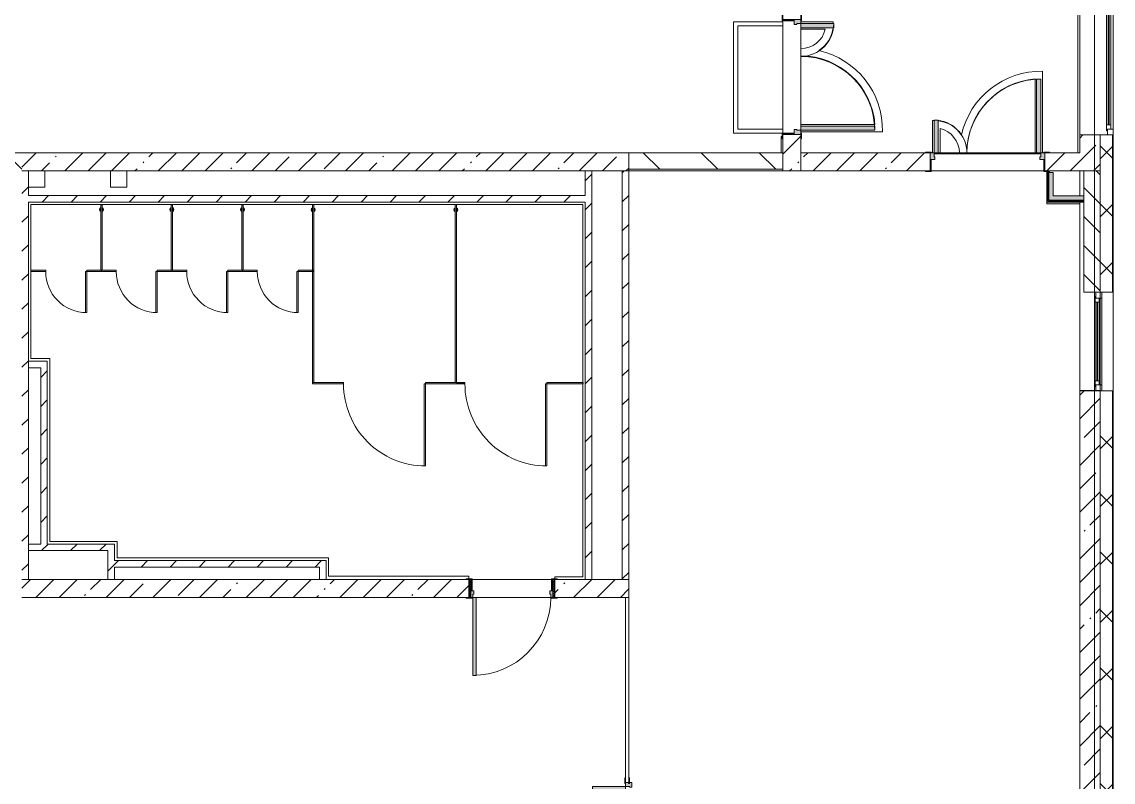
# Model space of a CAD drawing. Header units: millimetres. Extents: x 957 to 228198, y -8553 to 29000.
# Drawn here: x 213118 to 226426, y 2927 to 12198 of the extents above; entities that cross this region are included whole.
import ezdxf

# ---------------------------------------------------------------- set-up
doc = ezdxf.new("R2010")
doc.units = ezdxf.units.MM
doc.linetypes.add('Осевая', pattern=[3175, 635, -476.25, 1587.5, -476.25])
for name, color, linetype, lineweight, true_color in [('A-DOOR-2', 7, 'Continuous', 5, 0xaaaaaa), ('A-DOOR-3', 7, 'Continuous', 5, 0xe2e2e2), ('A-DOOR-FRAM-3', 7, 'Continuous', 5, 0xe2e2e2), ('A-DOOR-FRAM-4', 7, 'Continuous', 5, 0xaaaaaa), ('A-FLOR-2', 7, 'Continuous', 5, 0xaaaaaa), ('A-GENM-5', 7, 'Continuous', 5, 0xe2ddcd), ('I-WALL-1', 7, 'Continuous', 9, 0xe7e7e7)]:
    doc.layers.add(name, color=color, linetype=linetype, lineweight=lineweight, true_color=true_color)
for name, color, linetype, lineweight in [('A-DOOR-6', 7, 'Continuous', 5), ('A-GENM-2', 7, 'Continuous', 5), ('A-GLAZ-2', 7, 'Continuous', 5), ('A-WALL', 7, 'Continuous', 9), ('A-WALL-2', 7, 'Continuous', 5), ('I-WALL-3', 7, 'Continuous', 5), ('Оси', 7, 'Continuous', 9), ('Оси-2', 7, 'Осевая', 9)]:
    doc.layers.add(name, color=color, linetype=linetype, lineweight=lineweight)
pattern_1 = [(45, (101188.1, 0), (-176.7767, 176.7767), [])]
pattern_2 = [(45, (101188.1, 0), (-285.1231, 285.1231), []), (45, (101473.2, 0), (-285.1231, 285.1231), [504.031, -100.806, 16.764, -84.042])]
pattern_3 = [(45, (101188.1, 0), (-530.33, 530.33), []), (135, (101188.1, 0), (-530.33, -530.33), [])]

# ---------------------------------------------------------------- blocks, each defined once
blk = doc.blocks.new('120_Окно_СКБ_1Ст - 120_Окно_СКБ_1Ст 1200х2500_h_ с форточкой 3-24161067-3_2_2_птичка')
at = {"layer": 'A-GLAZ-2'}
for p, q in [((-600, -127), (-600, -57)), ((-600, -57), (-530, -57)), ((600, -57), (-600, -57)), ((-530, -127), (-600, -127)), ((-600, -127), (-550, -127)), ((-530, -127), (-550, -127)), ((-550, -127), (-550, -137)), ((-530, -57), (-530, -127)), ((530, -87), (-530, -87)), ((-530, -87), (-530, -127)), ((-480, -137), (-480, -87)), ((-480, -107), (480, -107)), ((480, -117), (-480, -117)), ((480, -137), (480, -87)), ((530, -127), (530, -57)), ((530, -57), (600, -57)), ((530, -127), (530, -87)), ((600, -127), (530, -127)), ((550, -127), (530, -127)), ((550, -127), (600, -127)), ((550, -137), (550, -127)), ((600, -57), (600, -127)), ((-550, -137), (550, -137)), ((550, -137), (-550, -137))]:
    blk.add_line(p, q, dxfattribs=at)
blk = doc.blocks.new('110_Дверь_СКБ_2Ст - Д-5_п_ Из игровой в коридор-32679362-3_2_2_птичка')
at = {"layer": 'A-DOOR-3'}
for points in [[(662, 110), (662, 1010), (612, 1010), (612, 110)], [(-638, 110), (-588, 110), (-588, 510), (-638, 510), (-638, 170)], [(712, -110), (712, 30), (698, 30), (698, -110)]]:
    blk.add_hatch(color=256, dxfattribs=at).paths.add_polyline_path(points)
h = blk.add_hatch(color=256, dxfattribs=at)
h.paths.add_polyline_path([(-628, 30), (-628, 60), (-638, 60), (-638, 110), (-688, 109), (-688, 30), (-637, 30)])
h.paths.add_polyline_path([(652, 30), (712, 30), (712, 110), (662, 109), (662, 60), (652, 60)])
at = {"layer": 'A-DOOR-FRAM-3'}
for points in [[(-742, 110), (-672, 110), (-672, 118), (-742, 118)], [(-688, -110), (-672, -110), (-672, 30), (-688, 30), (-688, -106)], [(768, 110), (768, 118), (698, 118), (698, 110), (761, 110)], [(-718, -118), (-672, -118), (-672, -110), (-742, -110), (-742, -118)], [(750, -118), (768, -118), (763, -110), (698, -110), (698, -118), (738, -118)]]:
    blk.add_hatch(color=256, dxfattribs=at).paths.add_polyline_path(points)
at = {"layer": 'A-DOOR-2'}
for p, q in [((662, 1010), (612, 1010)), ((612, 1010), (612, 110)), ((662, 110), (662, 1010)), ((-638, 510), (-638, 110)), ((-588, 510), (-638, 510)), ((-588, 110), (-588, 510)), ((-638, 110), (-588, 110)), ((612, 110), (662, 110))]:
    blk.add_line(p, q, dxfattribs=at)
for centre, radius, start, end in [((662, 110), 900, 90, 180), ((-638, 110), 400, 360, 90)]:
    blk.add_arc(centre, radius, start, end, dxfattribs=at)
at = {"layer": 'A-DOOR-FRAM-4'}
for p, q in [((-672, 118), (-742, 118)), ((-742, 118), (-742, 110)), ((-742, 110), (-672, 110)), ((-638, 110), (-688, 110)), ((-688, 110), (-688, 30)), ((-688, 30), (-628, 30)), ((-672, 30), (-688, 30)), ((-688, 30), (-688, -110)), ((-672, 110), (-672, 118)), ((-672, -110), (-672, 30)), ((-638, 60), (-638, 110)), ((-628, 60), (-638, 60)), ((-628, 30), (-628, 60)), ((662, 60), (652, 60)), ((652, 60), (652, 30)), ((652, 30), (712, 30)), ((662, 110), (662, 60)), ((712, 110), (662, 110)), ((768, 118), (698, 118)), ((698, 118), (698, 110)), ((698, 110), (768, 110)), ((712, 30), (698, 30)), ((698, 30), (698, -110)), ((712, 30), (712, 110)), ((712, -110), (712, 30)), ((768, 110), (768, 118)), ((-672, -110), (-742, -110)), ((-742, -110), (-742, -118)), ((-742, -118), (-672, -118)), ((-688, -110), (-672, -110)), ((-672, -118), (-672, -110)), ((698, -110), (712, -110)), ((768, -110), (698, -110)), ((698, -110), (698, -118)), ((698, -118), (768, -118)), ((768, -118), (768, -110))]:
    blk.add_line(p, q, dxfattribs=at)
blk = doc.blocks.new('110_Дверь_СКБ_2Ст - Д-1_л_Лестничная клетка EIS60 2-32142534-3_2_2_птичка')
at = {"layer": 'A-DOOR-3'}
for points in [[(662, 110), (662, 1010), (612, 1010), (612, 110)], [(-638, 110), (-588, 110), (-588, 510), (-638, 510), (-638, 186)], [(712, -110), (712, 30), (698, 25), (698, -110)]]:
    blk.add_hatch(color=256, dxfattribs=at).paths.add_polyline_path(points)
h = blk.add_hatch(color=256, dxfattribs=at)
h.paths.add_polyline_path([(698, 30), (712, 30), (712, 110), (662, 110), (662, 60), (652, 60), (652, 30), (697, 30)])
h.paths.add_polyline_path([(-628, 30), (-628, 60), (-638, 60), (-638, 110), (-688, 110), (-688, 30), (-638, 30)])
at = {"layer": 'A-DOOR-FRAM-3'}
for points in [[(-689, 110), (-672, 110), (-672, 118), (-742, 118), (-742, 110), (-692, 110)], [(-688, -110), (-672, -110), (-673, 30), (-688, 25), (-688, -106)], [(712, 110), (768, 110), (768, 118), (698, 118), (698, 110)], [(-723, -118), (-672, -118), (-673, -110), (-742, -110), (-742, -118)], [(712, -118), (768, -118), (768, -110), (698, -110), (698, -118), (708, -118)]]:
    blk.add_hatch(color=256, dxfattribs=at).paths.add_polyline_path(points)
at = {"layer": 'A-DOOR-2'}
for p, q in [((662, 1010), (612, 1010)), ((612, 1010), (612, 110)), ((662, 110), (662, 1010)), ((-638, 510), (-638, 110)), ((-588, 510), (-638, 510)), ((-588, 110), (-588, 510)), ((-638, 110), (-588, 110)), ((612, 110), (662, 110))]:
    blk.add_line(p, q, dxfattribs=at)
for centre, radius, start, end in [((662, 110), 900, 90, 180), ((-638, 110), 400, 360, 90)]:
    blk.add_arc(centre, radius, start, end, dxfattribs=at)
at = {"layer": 'A-DOOR-FRAM-4'}
for p, q in [((-672, 118), (-742, 118)), ((-742, 118), (-742, 110)), ((-742, 110), (-672, 110)), ((-638, 110), (-688, 110)), ((-688, 110), (-688, 30)), ((-688, 30), (-628, 30)), ((-672, 30), (-688, 30)), ((-688, 30), (-688, -110)), ((-672, 110), (-672, 118)), ((-672, -110), (-672, 30)), ((-638, 60), (-638, 110)), ((-628, 60), (-638, 60)), ((-628, 30), (-628, 60)), ((662, 60), (652, 60)), ((652, 60), (652, 30)), ((652, 30), (712, 30)), ((662, 110), (662, 60)), ((712, 110), (662, 110)), ((768, 118), (698, 118)), ((698, 118), (698, 110)), ((698, 110), (768, 110)), ((712, 30), (698, 30)), ((698, 30), (698, -110)), ((712, 30), (712, 110)), ((712, -110), (712, 30)), ((768, 110), (768, 118)), ((-672, -110), (-742, -110)), ((-742, -110), (-742, -118)), ((-742, -118), (-672, -118)), ((-688, -110), (-672, -110)), ((-672, -118), (-672, -110)), ((698, -110), (712, -110)), ((768, -110), (698, -110)), ((698, -110), (698, -118)), ((698, -118), (768, -118)), ((768, -118), (768, -110))]:
    blk.add_line(p, q, dxfattribs=at)
blk = doc.blocks.new('110_Дверь_СКБ_1Ст_Внутренняя1 - Д-7а_л__950x2100h_Туалет-V284-3_2_2_птичка')
at = {"layer": 'A-DOOR-2'}
h = blk.add_hatch(dxfattribs=at)
h.set_pattern_fill('FP_96', color=256, style=0, pattern_type=2)
h.set_pattern_definition([(135, (1776.41, 174.685), (-14.14214, -14.14214), []), (225, (1776.41, 174.685), (14.14214, -14.14214), [])])
h.paths.add_polyline_path([(537.5, 110), (512.5, 110), (512.5, -110), (537.5, -110)])
at = {"layer": 'A-DOOR-3'}
h = blk.add_hatch(color=256, dxfattribs=at)
h.paths.add_polyline_path([(487.5, 110), (487.5, 70), (477.5, 70), (477.5, 30), (512.5, 30), (512.5, 110), (500.2, 110)])
h.paths.add_polyline_path([(-487.5, 110), (-487.5, 30), (-452.5, 30), (-452.5, 70), (-462.5, 70), (-462.5, 110), (-472.5, 110)])
at = {"layer": 'A-DOOR-FRAM-3'}
for points in [[(447.5, 1060), (447.5, 110), (487.5, 112), (487.5, 1060)], [(-542.5, 118), (-542.5, 110), (-472.5, 110), (-472.5, 118), (-512.5, 118)], [(-487.5, 30), (-487.5, -110), (-472.5, -110), (-472.5, 30)], [(567.5, 118), (497.5, 118), (497.5, 110), (567.5, 110)], [(497.5, 30), (497.5, -110), (512.5, -110), (512.5, 30)], [(-512.5, -110), (-542.5, -110), (-542.5, -118), (-472.5, -118), (-472.5, -110), (-487.5, -110)], [(536.5, -110), (497.5, -110), (497.5, -118), (567.5, -118), (567.5, -110), (537.5, -110)]]:
    blk.add_hatch(color=256, dxfattribs=at).paths.add_polyline_path(points)
at = {"layer": 'A-DOOR-FRAM-4'}
h = blk.add_hatch(dxfattribs=at)
h.set_pattern_fill('FP_97', color=256, style=0, pattern_type=2)
h.set_pattern_definition([(45, (-346.384, 174.685), (-14.1421, 14.1421), []), (135, (-346.384, 174.685), (-14.1421, -14.1421), [])])
h.paths.add_polyline_path([(-512.5, 110), (-512.5, -110), (-487.5, -110), (-487.5, 110)])
at = {"layer": 'A-DOOR-2'}
for p, q in [((487.5, 1060), (447.5, 1060)), ((447.5, 1060), (447.5, 110)), ((487.5, 110), (487.5, 1060)), ((447.5, 110), (487.5, 110))]:
    blk.add_line(p, q, dxfattribs=at)
blk.add_arc((487.5, 110), 950, 90, 180, dxfattribs=at)
at = {"layer": 'A-DOOR-FRAM-4'}
for p, q in [((-472.5, 118), (-542.5, 118)), ((-542.5, 118), (-542.5, 110)), ((-542.5, 110), (-472.5, 110)), ((-487.5, 110), (-512.5, 110)), ((-512.5, 110), (-512.5, -110)), ((-462.5, 110), (-487.5, 110)), ((-487.5, 110), (-487.5, 30)), ((-487.5, -110), (-487.5, 110)), ((-472.5, 110), (-487.5, 110)), ((-487.5, 110), (-487.5, 109)), ((-487.5, 109), (-472.5, 109)), ((-487.5, 30), (-452.5, 30)), ((-472.5, 30), (-487.5, 30)), ((-487.5, 30), (-487.5, -110)), ((-472.5, 110), (-472.5, 118)), ((-472.5, 109), (-472.5, 110)), ((-472.5, -110), (-472.5, 30)), ((-462.5, 70), (-462.5, 110)), ((-452.5, 70), (-462.5, 70)), ((-452.5, 30), (-452.5, 70)), ((487.5, 70), (477.5, 70)), ((477.5, 70), (477.5, 30)), ((477.5, 30), (512.5, 30)), ((487.5, 110), (487.5, 70)), ((512.5, 110), (487.5, 110)), ((567.5, 118), (497.5, 118)), ((497.5, 118), (497.5, 110)), ((512.5, 110), (497.5, 110)), ((497.5, 110), (497.5, 109)), ((497.5, 110), (567.5, 110)), ((497.5, 109), (512.5, 109)), ((512.5, 30), (497.5, 30)), ((497.5, 30), (497.5, -110)), ((512.5, 30), (512.5, 110)), ((537.5, 110), (512.5, 110)), ((512.5, 110), (512.5, -110)), ((512.5, 109), (512.5, 110)), ((512.5, -110), (512.5, 30)), ((537.5, -110), (537.5, 110)), ((567.5, 110), (567.5, 118)), ((-472.5, -110), (-542.5, -110)), ((-542.5, -110), (-542.5, -118)), ((-542.5, -118), (-472.5, -118)), ((-512.5, -110), (-487.5, -110)), ((-487.5, -110), (-472.5, -110)), ((-472.5, -118), (-472.5, -110)), ((497.5, -110), (512.5, -110)), ((567.5, -110), (497.5, -110)), ((497.5, -110), (497.5, -118)), ((497.5, -118), (567.5, -118)), ((512.5, -110), (537.5, -110)), ((567.5, -118), (567.5, -110))]:
    blk.add_line(p, q, dxfattribs=at)
blk = doc.blocks.new('120_Окно_СКБ_2Ст_Фрамуга сверху - 120_Окно_СКБ_2Ст_2300х2500_h_ ДОО 2-24160916-3_2_2_птичка')
at = {"layer": 'A-GLAZ-2'}
for p, q in [((-1150, 13), (-1150, 83)), ((-1150, 83), (-1080, 83)), ((1150, 83), (-1150, 83)), ((-1080, 13), (-1150, 13)), ((-1150, 13), (-540, 13)), ((-1080, 83), (-1080, 13)), ((-1080, 83), (1080, 83)), ((-590, 53), (-1080, 53)), ((-590, 43), (-1080, 43)), ((-1080, 13), (-540, 13)), ((-590, 13), (-590, 83)), ((-590, 83), (-520, 83)), ((-520, 13), (-590, 13)), ((-520, 13), (-540, 13)), ((-540, 13), (-540, 3)), ((-540, 3), (1100, 3)), ((1100, 3), (-540, 3)), ((-520, 83), (-520, 13)), ((1080, 53), (-520, 53)), ((-520, 53), (-520, 13)), ((-470, 3), (-470, 53)), ((-470, 33), (1030, 33)), ((1030, 23), (-470, 23)), ((1030, 3), (1030, 53)), ((1080, 13), (1080, 83)), ((1080, 83), (1150, 83)), ((1080, 13), (1080, 53)), ((1150, 13), (1080, 13)), ((1100, 13), (1080, 13)), ((1100, 13), (1150, 13)), ((1100, 3), (1100, 13)), ((1150, 83), (1150, 13))]:
    blk.add_line(p, q, dxfattribs=at)
blk = doc.blocks.new('131_Сантехническая перегородка_Дверь 5 - СД-1-V392-3_2_2_птичка')
at = {"layer": 'A-GENM-5'}
for points in [[(70, 8), (70, -8), (250, -8), (250, 8), (77, 8)], [(750, 8), (750, -8), (930, -8), (929, 8), (828, 8)]]:
    blk.add_hatch(color=256, dxfattribs=at).paths.add_polyline_path(points)
at = {"layer": 'A-DOOR-6'}
for p, q in [((266, 508), (250, 508)), ((250, 8), (250, 508)), ((266, 8), (266, 508)), ((266, 8), (250, 8))]:
    blk.add_line(p, q, dxfattribs=at)
blk.add_arc((250, 8), 500, 360, 90, dxfattribs=at)
at = {"layer": 'A-GENM-2'}
for p, q in [((250, 8), (70, 8)), ((70, 8), (70, -8)), ((250, -8), (250, 8)), ((930, 8), (750, 8)), ((750, 8), (750, -8)), ((930, -8), (930, 8)), ((70, -8), (250, -8)), ((750, -8), (930, -8))]:
    blk.add_line(p, q, dxfattribs=at)
blk = doc.blocks.new('131_Сантехническая перегородка_Дверь 5 - СД-1-V393-3_2_2_птичка')
at = {"layer": 'A-GENM-5'}
for points in [[(78, 8), (78, -8), (250, -8), (250, 8)], [(922, 8), (750, 8), (750, -8), (930, -8), (930, 8)]]:
    blk.add_hatch(color=256, dxfattribs=at).paths.add_polyline_path(points)
at = {"layer": 'A-DOOR-6'}
for p, q in [((266, 508), (250, 508)), ((250, 8), (250, 508)), ((266, 8), (266, 508)), ((266, 8), (250, 8))]:
    blk.add_line(p, q, dxfattribs=at)
blk.add_arc((250, 8), 500, 360, 90, dxfattribs=at)
at = {"layer": 'A-GENM-2'}
for p, q in [((250, 8), (70, 8)), ((70, 8), (70, -8)), ((250, -8), (250, 8)), ((930, 8), (750, 8)), ((750, 8), (750, -8)), ((930, -8), (930, 8)), ((70, -8), (250, -8)), ((750, -8), (930, -8))]:
    blk.add_line(p, q, dxfattribs=at)
blk = doc.blocks.new('131_Сантехническая перегородка 6 - СП-1-V390-3_2_2_птичка')
at = {"layer": 'A-GENM-5'}
blk.add_hatch(color=256, dxfattribs=at).paths.add_polyline_path([(800, 8), (0, 8), (0, -8), (800, -8)])
at = {"layer": 'A-GENM-2'}
for p, q in [((800, 8), (0, 8)), ((0, 8), (0, -8)), ((800, -8), (800, 8)), ((0, -8), (800, -8))]:
    blk.add_line(p, q, dxfattribs=at)
at = {"layer": 'A-GENM-2', "flags": 128}
for points in [[(71, 8), (71, 9), (71, 9), (70, 9), (70, 10), (70, 10), (69, 11), (69, 11), (68, 12), (68, 12), (67, 12), (67, 13), (66, 13), (66, 13), (65, 14), (65, 14), (64, 14), (64, 14), (63, 14), (62, 15), (62, 15), (61, 15), (61, 15), (60, 15), (59, 15), (59, 15), (58, 15), (58, 15), (57, 15), (56, 15), (56, 15), (55, 15), (55, 15), (54, 14), (54, 14), (53, 14), (52, 14), (52, 13), (51, 13), (51, 13), (50, 13), (50, 12), (49, 12), (49, 11), (48, 11), (48, 11), (48, 10), (47, 10), (47, 9), (46, 9), (46, 8), (46, 8)], [(46, -8), (46, -9), (47, -9), (47, -9), (47, -10), (48, -10), (48, -11), (49, -11), (49, -12), (50, -12), (50, -12), (51, -13), (51, -13), (52, -13), (52, -14), (53, -14), (53, -14), (54, -14), (54, -14), (55, -15), (56, -15), (56, -15), (57, -15), (57, -15), (58, -15), (59, -15), (59, -15), (60, -15), (60, -15), (61, -15), (62, -15), (62, -15), (63, -15), (63, -14), (64, -14), (64, -14), (65, -14), (66, -13), (66, -13), (67, -13), (67, -13), (68, -12), (68, -12), (69, -11), (69, -11), (69, -11), (70, -10), (70, -10), (71, -9), (71, -9), (71, -8), (71, -8)]]:
    blk.add_lwpolyline(points, dxfattribs=at)
at = {"layer": 'A-GENM-2'}
for radius, start, end in [(24.6, 19.9113, 160.0887), (17.6, 45, 135), (17.6, 45, 135), (15.1, 45, 135), (24.6, 199.9113, 340.0887), (17.6, 225, 315), (17.6, 225, 315), (15.1, 225, 315)]:
    blk.add_arc((59, 0), radius, start, end, dxfattribs=at)
blk = doc.blocks.new('131_Сантехническая перегородка 7 - СП-1-V389-3_2_2_птичка')
at = {"layer": 'A-GENM-5'}
blk.add_hatch(color=256, dxfattribs=at).paths.add_polyline_path([(2166, -8), (2166, 8), (-4, 8), (-4, -8), (1058, -8)])
at = {"layer": 'A-GENM-2'}
for p, q in [((2166, 8), (-4, 8)), ((-4, 8), (-4, -8)), ((2166, -8), (2166, 8)), ((-4, -8), (2166, -8))]:
    blk.add_line(p, q, dxfattribs=at)
at = {"layer": 'A-GENM-2', "flags": 128}
for points in [[(71, 8), (71, 9), (71, 9), (70, 9), (70, 10), (70, 10), (69, 11), (69, 11), (68, 12), (68, 12), (67, 12), (67, 13), (66, 13), (66, 13), (65, 14), (65, 14), (64, 14), (64, 14), (63, 14), (62, 15), (62, 15), (61, 15), (61, 15), (60, 15), (59, 15), (59, 15), (58, 15), (58, 15), (57, 15), (56, 15), (56, 15), (55, 15), (55, 15), (54, 14), (54, 14), (53, 14), (52, 14), (52, 13), (51, 13), (51, 13), (50, 13), (50, 12), (49, 12), (49, 11), (48, 11), (48, 11), (48, 10), (47, 10), (47, 9), (46, 9), (46, 8), (46, 8)], [(46, -8), (46, -9), (47, -9), (47, -9), (47, -10), (48, -10), (48, -11), (49, -11), (49, -12), (50, -12), (50, -12), (51, -13), (51, -13), (52, -13), (52, -14), (53, -14), (53, -14), (54, -14), (54, -14), (55, -15), (56, -15), (56, -15), (57, -15), (57, -15), (58, -15), (59, -15), (59, -15), (60, -15), (60, -15), (61, -15), (62, -15), (62, -15), (63, -15), (63, -14), (64, -14), (64, -14), (65, -14), (66, -13), (66, -13), (67, -13), (67, -13), (68, -12), (68, -12), (69, -11), (69, -11), (69, -11), (70, -10), (70, -10), (71, -9), (71, -9), (71, -8), (71, -8)]]:
    blk.add_lwpolyline(points, dxfattribs=at)
at = {"layer": 'A-GENM-2'}
for radius, start, end in [(24.6, 19.9113, 160.0887), (17.6, 45, 135), (17.6, 45, 135), (15.1, 45, 135), (24.6, 199.9113, 340.0887), (17.6, 225, 315), (17.6, 225, 315), (15.1, 225, 315)]:
    blk.add_arc((59, 0), radius, start, end, dxfattribs=at)
blk = doc.blocks.new('131_Сантехническая перегородка_Дверь МГН - СД-1-V391-3_2_2_птичка')
at = {"layer": 'A-GENM-5'}
for points in [[(-366.5, 8), (-370, 8), (-366.5, -8), (10, -8), (10, 8), (-350.5, 8)], [(1374, 8), (1010, 8), (1010, -8), (1390, -8), (1390, 8)]]:
    blk.add_hatch(color=256, dxfattribs=at).paths.add_polyline_path(points)
at = {"layer": 'A-DOOR-6'}
for p, q in [((10, 1008), (26, 1008)), ((10, 8), (10, 1008)), ((26, 8), (26, 1008)), ((10, 8), (26, 8))]:
    blk.add_line(p, q, dxfattribs=at)
blk.add_arc((10, 8), 1000, 360, 90, dxfattribs=at)
at = {"layer": 'A-GENM-2'}
for p, q in [((10, 8), (-370, 8)), ((-370, 8), (-370, -8)), ((10, -8), (10, 8)), ((1390, 8), (1010, 8)), ((1010, 8), (1010, -8)), ((1390, -8), (1390, 8)), ((-370, -8), (10, -8)), ((1010, -8), (1390, -8))]:
    blk.add_line(p, q, dxfattribs=at)
blk = doc.blocks.new('131_Сантехническая перегородка_Дверь МГН 2 - СД-1-V394-3_2_2_птичка')
at = {"layer": 'A-GENM-5'}
for points in [[(-430, 8), (-427, -8), (10, -8), (10, 8), (-427, 8)], [(1010, 8), (1010, -8), (1110, -8), (1110, 8)]]:
    blk.add_hatch(color=256, dxfattribs=at).paths.add_polyline_path(points)
at = {"layer": 'A-DOOR-6'}
for p, q in [((10, 1008), (26, 1008)), ((10, 8), (10, 1008)), ((26, 8), (26, 1008)), ((10, 8), (26, 8))]:
    blk.add_line(p, q, dxfattribs=at)
blk.add_arc((10, 8), 1000, 360, 90, dxfattribs=at)
at = {"layer": 'A-GENM-2'}
for p, q in [((10, 8), (-430, 8)), ((-430, 8), (-430, -8)), ((10, -8), (10, 8)), ((1110, 8), (1010, 8)), ((1010, 8), (1010, -8)), ((1110, -8), (1110, 8)), ((-430, -8), (10, -8)), ((1010, -8), (1110, -8))]:
    blk.add_line(p, q, dxfattribs=at)
blk = doc.blocks.new('110_Дверь_СКБ_2Ст - Д-5_п__в составе перегородки _не входит в спец__-32680317-3_2_2_птичка')
at = {"layer": 'A-DOOR-3'}
h = blk.add_hatch(color=256, dxfattribs=at)
h.paths.add_polyline_path([(712, -20), (712, 60), (652, 60), (652, 30), (662, 30), (662, -20)])
h.paths.add_polyline_path([(-628, 30), (-628, 60), (-688, 60), (-688, -20), (-638, -20), (-638, 30)])
for points in [[(-588, -420), (-588, -20), (-638, -20), (-638, -420)], [(662, -916), (662, -20), (612, -20), (612, -920), (662, -920)]]:
    blk.add_hatch(color=256, dxfattribs=at).paths.add_polyline_path(points)
at = {"layer": 'A-DOOR-FRAM-3'}
for points in [[(-688, 28), (-743, 28), (-743, 20), (-688, 20)], [(767, 28), (712, 28), (712, 20), (767, 20)], [(-673, -28), (-673, -20), (-743, -20), (-743, -28), (-688, -28)], [(767, -20), (697, -20), (697, -28), (767, -28)]]:
    blk.add_hatch(color=256, dxfattribs=at).paths.add_polyline_path(points)
at = {"layer": 'A-DOOR-2'}
for p, q in [((-638, -20), (-588, -20)), ((-638, -420), (-638, -20)), ((-588, -20), (-588, -420)), ((612, -20), (662, -20)), ((612, -920), (612, -20)), ((662, -20), (662, -920)), ((-588, -420), (-638, -420)), ((662, -920), (612, -920))]:
    blk.add_line(p, q, dxfattribs=at)
for centre, radius, start, end in [((-638, -20), 400, 270, 0), ((662, -20), 900, 180, 270)]:
    blk.add_arc(centre, radius, start, end, dxfattribs=at)
at = {"layer": 'A-DOOR-FRAM-4'}
for p, q in [((-743, 28), (-673, 28)), ((-743, 20), (-743, 28)), ((-673, 20), (-743, 20)), ((-688, 60), (-628, 60)), ((-688, -20), (-688, 60)), ((-688, 20), (-673, 20)), ((-688, 19), (-688, 20)), ((-673, 19), (-688, 19)), ((-673, 28), (-673, 20)), ((-673, 20), (-673, 19)), ((-638, 30), (-638, -20)), ((-628, 30), (-638, 30)), ((-628, 60), (-628, 30)), ((652, 60), (712, 60)), ((652, 30), (652, 60)), ((662, 30), (652, 30)), ((662, -20), (662, 30)), ((697, 20), (697, 28)), ((697, 28), (767, 28)), ((697, 19), (697, 20)), ((697, 20), (712, 20)), ((767, 20), (697, 20)), ((712, 19), (697, 19)), ((712, 60), (712, -20)), ((712, 20), (712, 19)), ((767, 28), (767, 20)), ((-743, -20), (-673, -20)), ((-743, -28), (-743, -20)), ((-673, -28), (-743, -28)), ((-638, -20), (-688, -20)), ((-673, -20), (-673, -28)), ((712, -20), (662, -20)), ((697, -28), (697, -20)), ((697, -20), (767, -20)), ((767, -28), (697, -28)), ((767, -20), (767, -28))]:
    blk.add_line(p, q, dxfattribs=at)

msp = doc.modelspace()

# ---------------------------------------------------------------- hatches: boundary and pattern name
at = {"layer": 'A-WALL-2'}
h = msp.add_hatch(dxfattribs=at)
h.set_pattern_fill('FP_85', color=256, style=0, pattern_type=2)
h.set_pattern_definition([(45, (101188.1, 0), (-353.5534, 353.5534), []), (135, (101188.1, 0), (-353.5534, -353.5534), [])])
h.paths.add_polyline_path([(226418.1, -250), (226418.1, 7700), (226268.1, 7700), (226270.9, -250), (226309.8, -250)])
h.paths.add_polyline_path([(226334.2, 8900), (226418.1, 8900), (226418.1, 10820), (226268.1, 10820), (226268.1, 8900)])
h.paths.add_polyline_path([(226268.1, 13120), (226418.1, 13120), (226418.1, 21400), (226268.1, 21400), (226268.1, 13534.8)])
h = msp.add_hatch(dxfattribs=at)
h.set_pattern_fill('FP_83', color=256, style=0, pattern_type=2)
h.set_pattern_definition([(135, (101188.1, 0), (-176.7767, -176.7767), [])])
h.paths.add_polyline_path([(226136.6, 8900), (226268.1, 8900), (226268.1, 10380), (226068.1, 10380), (226068.1, 8900), (226098.3, 8900)])
at = {"layer": 'I-WALL-1'}
for points in [[(225643.1, 10025), (225693.1, 10025), (225693.1, 10360), (225643.1, 10360), (225643.1, 10064.1)], [(226013.2, 10025), (226068.1, 10025), (226067.4, 10075), (225693.1, 10075), (225693.1, 10025)]]:
    msp.add_hatch(color=256, dxfattribs=at).paths.add_polyline_path(points)
at = {"layer": 'I-WALL-3'}
h = msp.add_hatch(dxfattribs=at)
h.set_pattern_fill('FP_81', color=256, style=0, pattern_type=2)
h.set_pattern_definition(pattern_2)
h.paths.add_polyline_path([(226268.1, 10600), (226268.1, 10820), (226018.1, 10820), (226018.1, 10600), (226107.9, 10600)])
h.paths.add_polyline_path([(226268.1, 13120), (226268.1, 21400), (226018.1, 21400), (226018.7, 13120)])
h = msp.add_hatch(dxfattribs=at)
h.set_pattern_fill('FP_81', color=256, style=0, pattern_type=2)
h.set_pattern_definition(pattern_2)
h.paths.add_polyline_path([(222618.1, 10380), (222614, 10825), (222398.1, 10825), (222398.1, 10380)])
h.paths.add_polyline_path([(222618.1, 12225), (222618.1, 13400), (222398.1, 13400), (222398.1, 12225), (222568.1, 12225)])
h.paths.add_polyline_path([(222618.1, 13900), (222618.1, 18600), (222398.1, 18600), (222398.1, 13900), (222418.1, 13900)])
h.paths.add_polyline_path([(222617.7, 19100), (222618.1, 19100), (222618.1, 19110), (222398.1, 19110), (222398.1, 19100), (222418.1, 19100)])
h = msp.add_hatch(dxfattribs=at)
h.set_pattern_fill('FP_84', color=256, style=0, pattern_type=2)
h.set_pattern_definition([(135, (101188.1, 0), (-353.5534, -353.5534), [])])
h.paths.add_polyline_path([(220518.1, 10400), (222398.1, 10400), (222398.1, 10600), (220518.1, 10600)])
h.paths.add_polyline_path([(208838.1, 10400), (208893.1, 10400), (208893.1, 10600), (208538.1, 10600), (208538.1, 10400), (208558.1, 10400)])
h.paths.add_polyline_path([(211388.1, 10400), (211418.1, 10400), (211418.1, 10600), (210293.1, 10596.2), (210293.1, 10400), (211318.1, 10400)])
h.paths.add_polyline_path([(213118.1, 10400), (213118.1, 10600), (212368.1, 10600), (212368.1, 10400), (213057, 10400)])
h = msp.add_hatch(dxfattribs=at)
h.set_pattern_fill('FP_81', color=256, style=0, pattern_type=2)
h.set_pattern_definition(pattern_2)
h.paths.add_polyline_path([(213207.3, 10380), (220518.1, 10380), (220518.1, 10600), (213118.1, 10600), (213118.1, 10380), (213198.1, 10380)])
h = msp.add_hatch(dxfattribs=at)
h.set_pattern_fill('FP_81', color=256, style=0, pattern_type=2)
h.set_pattern_definition(pattern_2)
h.paths.add_polyline_path([(226118.1, 10380), (226268.1, 10380), (226268.1, 10600), (225593.1, 10600), (225593.1, 10380), (226107.9, 10380)])
h.paths.add_polyline_path([(224193.1, 10380), (224193.1, 10600), (222618.1, 10600), (222618.1, 10380), (224168.1, 10380)])
h = msp.add_hatch(dxfattribs=at)
h.set_pattern_fill('FP_86', color=256, style=0, pattern_type=2)
h.set_pattern_definition(pattern_1)
h.paths.add_polyline_path([(213198.1, 5400), (213198.1, 10380), (213118.1, 10377.6), (213118.1, 5400)])
h = msp.add_hatch(dxfattribs=at)
h.set_pattern_fill('FP_86', color=256, style=0, pattern_type=2)
h.set_pattern_definition(pattern_1)
h.paths.add_polyline_path([(219988.1, 5400), (220068.1, 5400), (220068.1, 10380), (219988.1, 10380), (219988.1, 5431)])
h = msp.add_hatch(dxfattribs=at)
h.set_pattern_fill('FP_86', color=256, style=0, pattern_type=2)
h.set_pattern_definition(pattern_1)
h.paths.add_polyline_path([(220478.8, 5400), (220518.1, 5400), (220518.1, 10380), (220438.1, 10380), (220438.1, 5400)])
h = msp.add_hatch(dxfattribs=at)
h.set_pattern_fill('FP_131', color=256, style=0, pattern_type=2)
h.set_pattern_definition(pattern_3)
h.paths.add_polyline_path([(225630.6, 10000), (225630.6, 10360), (225618.1, 10360), (225618.1, 10000)])
h = msp.add_hatch(dxfattribs=at)
h.set_pattern_fill('FP_131', color=256, style=0, pattern_type=2)
h.set_pattern_definition(pattern_3)
h.paths.add_polyline_path([(225630.6, 10012.5), (225643.1, 10012.5), (225641.8, 10360), (225630.6, 10360), (225630.6, 10064.1)])
h = msp.add_hatch(dxfattribs=at)
h.set_pattern_fill('FP_86', color=256, style=0, pattern_type=2)
h.set_pattern_definition(pattern_1)
h.paths.add_polyline_path([(213623.4, 10000), (219988.1, 10000), (219988.1, 10080), (213198.1, 10080), (213198.1, 10000), (213426.9, 10000)])
h = msp.add_hatch(dxfattribs=at)
h.set_pattern_fill('FP_131', color=256, style=0, pattern_type=2)
h.set_pattern_definition(pattern_3)
h.paths.add_polyline_path([(226015.9, 10000), (226068.1, 10000), (226068.1, 10012.5), (225630.6, 10009.4), (225630.6, 10000), (225693.1, 10000)])
h = msp.add_hatch(dxfattribs=at)
h.set_pattern_fill('FP_131', color=256, style=0, pattern_type=2)
h.set_pattern_definition(pattern_3)
h.paths.add_polyline_path([(226018.1, 10012.5), (226068.1, 10012.5), (226068.1, 10025), (225643.1, 10025), (225643.1, 10012.5), (226014.5, 10012.5)])
h = msp.add_hatch(dxfattribs=at)
h.set_pattern_fill('FP_86', color=256, style=0, pattern_type=2)
h.set_pattern_definition(pattern_1)
h.paths.add_polyline_path([(213428.1, 5830), (213428.1, 7980), (213348.1, 7980), (213348.1, 5830)])
h = msp.add_hatch(dxfattribs=at)
h.set_pattern_fill('FP_81', color=256, style=0, pattern_type=2)
h.set_pattern_definition(pattern_2)
h.paths.add_polyline_path([(226268.1, -100), (226268.1, 7700), (226018.1, 7700), (226018.1, -100)])
h = msp.add_hatch(dxfattribs=at)
h.set_pattern_fill('FP_86', color=256, style=0, pattern_type=2)
h.set_pattern_definition(pattern_1)
h.paths.add_polyline_path([(211468.1, 6620), (211468.1, 6700), (210938.1, 6700), (210939.8, 6620), (211438.1, 6620)])
h.paths.add_polyline_path([(213118.1, 6620), (213118.1, 6700), (212418.1, 6700), (212418.1, 6620), (213116.1, 6620)])
h = msp.add_hatch(dxfattribs=at)
h.set_pattern_fill('FP_86', color=256, style=0, pattern_type=2)
h.set_pattern_definition(pattern_1)
h.paths.add_polyline_path([(214168.1, 5750), (214168.1, 5830), (213198.1, 5830), (213198.1, 5750), (213989.2, 5750)])
h = msp.add_hatch(dxfattribs=at)
h.set_pattern_fill('FP_86', color=256, style=0, pattern_type=2)
h.set_pattern_definition(pattern_1)
h.paths.add_polyline_path([(214168.1, 5400), (214248.1, 5400), (214248.1, 5830), (214168.1, 5830), (214168.1, 5661)])
h = msp.add_hatch(dxfattribs=at)
h.set_pattern_fill('FP_86', color=256, style=0, pattern_type=2)
h.set_pattern_definition(pattern_1)
h.paths.add_polyline_path([(214279.1, 5550), (216748.1, 5550), (216748.1, 5630), (214248.1, 5630), (214248.1, 5550)])
h = msp.add_hatch(dxfattribs=at)
h.set_pattern_fill('FP_86', color=256, style=0, pattern_type=2)
h.set_pattern_definition(pattern_1)
h.paths.add_polyline_path([(216828.1, 5400), (216828.1, 5630), (216748.1, 5630), (216748.1, 5400)])
h = msp.add_hatch(dxfattribs=at)
h.set_pattern_fill('FP_81', color=256, style=0, pattern_type=2)
h.set_pattern_definition(pattern_2)
h.paths.add_polyline_path([(219957.1, 5180), (220518.1, 5180), (220514.7, 5400), (219618.1, 5400), (219618.1, 5180), (219657.8, 5180)])
h.paths.add_polyline_path([(216859.1, 5180), (218568.1, 5180), (218568.1, 5400), (213118.1, 5400), (213118.1, 5180), (214618.1, 5180)])

# ---------------------------------------------------------------- linework, layer by layer
at = {"layer": 'A-FLOR-2'}
for p, q in [((225997.1, 10600), (225997.1, 13450)), ((221798.1, 12197.6), (221798.1, 10840)), ((222398.1, 12197.6), (221798.1, 12197.6)), ((221848.1, 10890), (221848.1, 12147.6)), ((221848.1, 12147.6), (222398.1, 12147.6)), ((222398.1, 12147.6), (222398.1, 12197.6)), ((223012.8, 12197.6), (222618.4, 12197.6)), ((222618.4, 12197.6), (222618.4, 12175)), ((222618.4, 12125), (222618.4, 12107.6)), ((222618.4, 12107.6), (222915.5, 12107.6)), ((222618.4, 11871.4), (222618.4, 11781.4)), ((225565.9, 10600), (225565.9, 11594.3)), ((225475.9, 11501.8), (225475.9, 10599.5)), ((223520.7, 10946.4), (222618.4, 10946.4)), ((222618.4, 10946.4), (222618.4, 10925)), ((224224.8, 10993.9), (224224.8, 10600)), ((221798.1, 10840), (222390.1, 10840)), ((222398.1, 10890), (221848.1, 10890)), ((222377.1, 10800), (222390.1, 10800)), ((222377.1, 10600), (222377.1, 10800)), ((222398.1, 10840), (222398.1, 10890)), ((222618.4, 10875), (222618.4, 10856.4)), ((222618.4, 10856.4), (223613.2, 10856.4)), ((224314.8, 10599.5), (224314.8, 10896.6)), ((224243.5, 10599.5), (224314.8, 10599.5)), ((224243.5, 10590), (225543.1, 10590)), ((224550.9, 10599.5), (224640.9, 10599.5)), ((225475.9, 10599.5), (225543.1, 10599.5)), ((213398.1, 10380), (213398.1, 10180)), ((214198.1, 10180), (214198.1, 10380)), ((214398.1, 10380), (214398.1, 10180)), ((222398.1, 10380), (220518.1, 10380)), ((225618.1, 10360), (225618.1, 10372)), ((213398.1, 10180), (213198.1, 10180)), ((214398.1, 10180), (214198.1, 10180)), ((225618.1, 9980), (225618.1, 10000)), ((216661.1, 9969), (213229.1, 9969)), ((213229.1, 9969), (213229.1, 9168)), ((218401.6, 9969), (216677.1, 9969)), ((219957.1, 9969), (218417.6, 9969)), ((219957.1, 7799), (219957.1, 9969)), ((226018.1, 9980), (225618.1, 9980)), ((213229.1, 9152), (213229.1, 8091)), ((213229.1, 8091), (213459.1, 8091)), ((213459.1, 8091), (213459.1, 5861)), ((219957.1, 5431), (219957.1, 7783)), ((213459.1, 5861), (214279.1, 5861)), ((214279.1, 5861), (214279.1, 5661)), ((214279.1, 5661), (216859.1, 5661)), ((216859.1, 5661), (216859.1, 5441)), ((216859.1, 5441), (218568.1, 5441)), ((218568.1, 5441), (218568.1, 5408)), ((219618.1, 5408), (219618.1, 5431)), ((219618.1, 5431), (219957.1, 5431))]:
    msp.add_line(p, q, dxfattribs=at)
for centre, radius, start, end in [((222618.4, 12176.4), 395, 303.54048, 352.50848), ((222618.4, 12176.4), 395, 359.78737, 3.07201), ((222618.4, 12176.4), 305, 270, 346.9573), ((222618.4, 10876.4), 995, 358.8489, 77.32946), ((222618.4, 10876.4), 905, 4.43687, 90), ((225545.9, 10599.5), 995, 88.8489, 167.32946), ((225545.9, 10599.5), 905, 94.43687, 180), ((224245.9, 10599.5), 395, 90.40773, 93.07201), ((224245.9, 10599.5), 395, 33.54048, 83.14192), ((224245.9, 10599.5), 305, 0, 76.9573)]:
    msp.add_arc(centre, radius, start, end, dxfattribs=at)
at = {"layer": 'A-WALL'}
for p, q in [((226268.1, 10820), (226268.1, 10600)), ((226268.1, 10600), (226268.1, 10820)), ((226418.1, 8900), (226418.1, 10820)), ((226421.1, 8900), (226421.1, 10820)), ((220518.1, 10600), (220518.1, 10400)), ((222398.1, 10400), (222398.1, 10600)), ((213198.1, 10380), (213118.1, 10380)), ((225630.6, 10012.5), (225630.6, 10360)), ((225643.1, 10025), (225643.1, 10360)), ((226268.1, 10380), (226068.1, 10380)), ((226268.1, 10380), (226268.1, 8900)), ((226268.1, 8900), (226268.1, 10380)), ((226068.1, 10012.5), (225630.6, 10012.5)), ((226068.1, 10025), (225643.1, 10025)), ((226418.1, -250), (226418.1, 7700)), ((226421.1, -253), (226421.1, 7700)), ((213118.1, 5400), (213198.1, 5400)), ((219988.1, 5400), (220068.1, 5400)), ((220438.1, 5400), (220518.1, 5400)), ((220518.1, 5180), (220478.1, 5180))]:
    msp.add_line(p, q, dxfattribs=at)
at = {"layer": 'A-WALL-2'}
for p, q in [((226426.1, -258), (226426.1, 21558)), ((226426.1, 10820), (226268.1, 10820)), ((226268.1, 10600), (226268.1, 10380)), ((226068.1, 10380), (226068.1, 8900)), ((226068.1, 8900), (226268.1, 8900)), ((226268.1, 8900), (226426.1, 8900)), ((226268.1, 8900), (226268.1, -100)), ((226426.1, 7700), (226268.1, 7700))]:
    msp.add_line(p, q, dxfattribs=at)
at = {"layer": 'I-WALL-3'}
for p, q in [((226018.1, 18850), (226018.1, 10600)), ((222398.1, 10890), (222398.1, 12147.6)), ((222618.1, 12125), (222618.1, 10925)), ((226268.1, 10820), (226018.1, 10820)), ((222398.1, 10770), (222398.1, 10600)), ((222618.1, 10380), (222618.1, 10770)), ((222398.1, 10600), (212398.1, 10600)), ((224138.1, 10600), (222618.1, 10600)), ((224314.8, 10600), (224550.9, 10600)), ((224640, 10600), (225475.9, 10600)), ((226018.1, 10600), (225648.1, 10600)), ((226268.1, 10380), (226268.1, 10600)), ((220518.1, 10400), (222398.1, 10400)), ((220518.1, 2980), (220518.1, 10400)), ((222398.1, 10400), (222398.1, 10380)), ((213198.1, 10080), (213198.1, 10380)), ((213198.1, 10380), (220518.1, 10380)), ((219988.1, 10380), (219988.1, 10080)), ((220068.1, 5400), (220068.1, 10380)), ((220438.1, 10380), (220438.1, 5400)), ((222398.1, 10380), (224138.1, 10380)), ((225578.1, 10380), (224208.1, 10380)), ((225618.1, 10360), (225618.1, 10000)), ((225693.1, 10360), (225618.1, 10360)), ((225648.1, 10380), (226068.1, 10380)), ((225693.1, 10075), (225693.1, 10360)), ((226018.1, 10075), (226018.1, 10380)), ((219988.1, 10080), (213198.1, 10080)), ((213198.1, 5400), (213198.1, 10000)), ((213198.1, 10000), (219988.1, 10000)), ((219988.1, 10000), (219988.1, 5400)), ((225618.1, 10000), (226068.1, 10000)), ((226068.1, 10075), (225693.1, 10075)), ((226018.1, 10000), (226018.1, 150)), ((226268.1, 8900), (226268.1, 7701)), ((213428.1, 8060), (213198.1, 8060)), ((213428.1, 5830), (213428.1, 8060)), ((213198.1, 7980), (213348.1, 7980)), ((213348.1, 7980), (213348.1, 5830)), ((226018.1, 7701), (226268.1, 7701)), ((226268.1, 7700), (226018.1, 7700)), ((226268.1, -100), (226268.1, 7700)), ((213348.1, 5830), (213198.1, 5830)), ((213198.1, 5750), (214168.1, 5750)), ((214248.1, 5830), (213428.1, 5830)), ((214168.1, 5750), (214168.1, 5400)), ((214248.1, 5630), (214248.1, 5830)), ((216828.1, 5630), (214248.1, 5630)), ((216828.1, 5400), (216828.1, 5630)), ((214248.1, 5550), (216748.1, 5550)), ((214248.1, 5400), (214248.1, 5550)), ((216748.1, 5550), (216748.1, 5400)), ((218538.1, 5400), (213198.1, 5400)), ((218608.1, 5400), (219578.1, 5400)), ((219988.1, 5400), (219648.1, 5400)), ((220438.1, 5400), (220068.1, 5400)), ((213118.1, 5180), (218538.1, 5180)), ((219568.1, 5180), (218658.1, 5180)), ((219648.1, 5180), (220478.1, 5180)), ((220478.1, 5180), (220478.1, 2980))]:
    msp.add_line(p, q, dxfattribs=at)
at = {"layer": 'Оси'}
for p, q in [((226198.1, 10029.8), (226198.1, 21915.1)), ((226198.1, -1906.3), (226198.1, 9979))]:
    msp.add_line(p, q, dxfattribs=at)
at = {"layer": 'Оси-2'}
msp.add_line((226198.1, 9979), (226198.1, 10029.8), dxfattribs=at)

# ---------------------------------------------------------------- block references
at = {"layer": 'A-DOOR-2'}
for name, p, rotation in [('110_Дверь_СКБ_2Ст - Д-1_л_Лестничная клетка EIS60 2-32142534-3_2_2_птичка', (222508.1, 11537.5), 269.9999999999998), ('110_Дверь_СКБ_1Ст_Внутренняя1 - Д-7а_л__950x2100h_Туалет-V284-3_2_2_птичка', (219105.6, 5290), 180), ('110_Дверь_СКБ_2Ст - Д-5_п__в составе перегородки _не входит в спец__-32680317-3_2_2_птичка', (220498.1, 2237.5), 270)]:
    msp.add_blockref(name, p, dxfattribs=dict(at, rotation=rotation))
msp.add_blockref('110_Дверь_СКБ_2Ст - Д-5_п_ Из игровой в коридор-32679362-3_2_2_птичка', (224880.6, 10490), dxfattribs=at)
at = {"layer": 'A-GENM-2'}
for name, p, rotation in [('131_Сантехническая перегородка 6 - СП-1-V390-3_2_2_птичка', (214089.1, 9968), 270.0000000000007), ('131_Сантехническая перегородка 6 - СП-1-V390-3_2_2_птичка', (214949.1, 9968), 270.0000000000007), ('131_Сантехническая перегородка 6 - СП-1-V390-3_2_2_птичка', (215809.1, 9968), 270.0000000000007), ('131_Сантехническая перегородка 7 - СП-1-V389-3_2_2_птичка', (216669.1, 9964.9), 269.9999999999999), ('131_Сантехническая перегородка 7 - СП-1-V389-3_2_2_птичка', (218409.6, 9964.9), 269.9999999999999), ('131_Сантехническая перегородка_Дверь 5 - СД-1-V392-3_2_2_птичка', (214159.1, 9160), 180), ('131_Сантехническая перегородка_Дверь 5 - СД-1-V392-3_2_2_птичка', (215019.1, 9160), 180), ('131_Сантехническая перегородка_Дверь 5 - СД-1-V392-3_2_2_птичка', (215879.1, 9160), 180), ('131_Сантехническая перегородка_Дверь 5 - СД-1-V393-3_2_2_птичка', (216739.1, 9160), 180), ('131_Сантехническая перегородка_Дверь МГН - СД-1-V391-3_2_2_птичка', (218051.1, 7791), 180), ('131_Сантехническая перегородка_Дверь МГН 2 - СД-1-V394-3_2_2_птичка', (219531.1, 7791), 180)]:
    msp.add_blockref(name, p, dxfattribs=dict(at, rotation=rotation))
at = {"layer": 'A-GLAZ-2', "rotation": 269.9999999999999}
for name, p in [('120_Окно_СКБ_2Ст_Фрамуга сверху - 120_Окно_СКБ_2Ст_2300х2500_h_ ДОО 2-24160916-3_2_2_птичка', (226343.1, 11970)), ('120_Окно_СКБ_1Ст - 120_Окно_СКБ_1Ст 1200х2500_h_ с форточкой 3-24161067-3_2_2_птичка', (226343.1, 8300))]:
    msp.add_blockref(name, p, dxfattribs=at)

doc.saveas('drawing.dxf')
